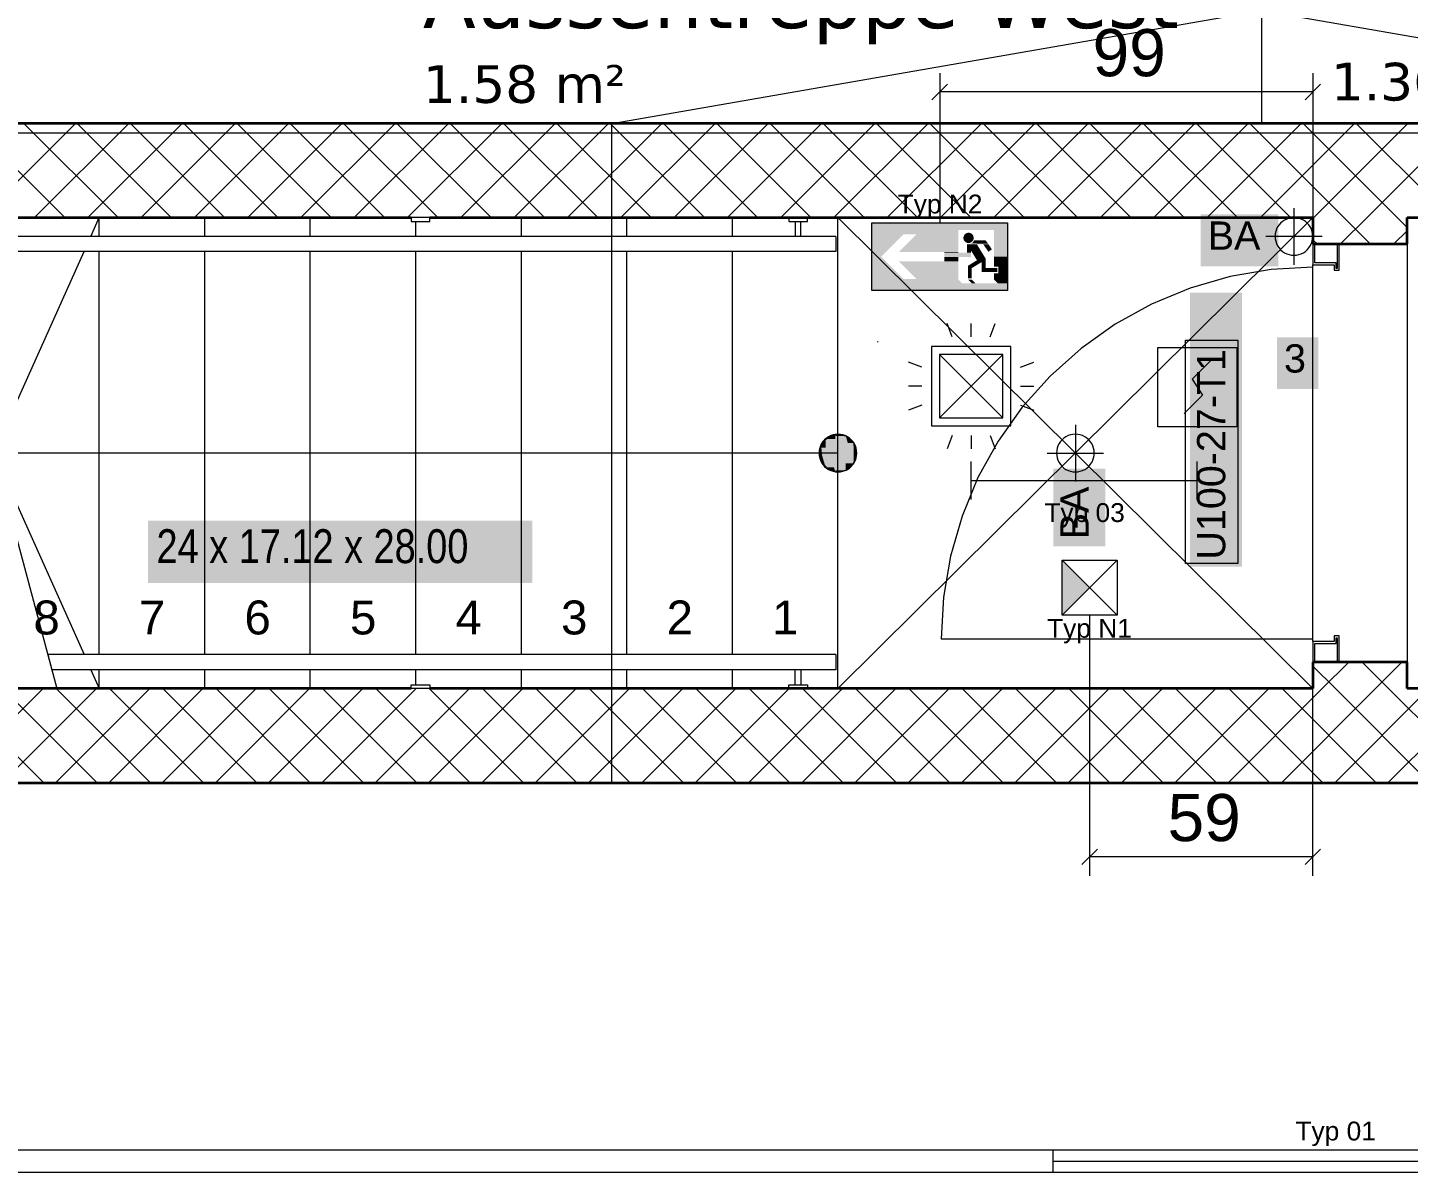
# Model space of a CAD drawing. Extents: x -1132 to 613, y -179 to 712.
# Drawn here: x -732.3 to -659, y 105 to 165.7 of the extents above; entities that cross this region are included whole.
import ezdxf
from ezdxf.lldxf.tags import DXFTag

# ---------------------------------------------------------------- set-up
doc = ezdxf.new("R2010")
doc.units = 0
doc.layers.get('0').update_dxf_attribs({"lineweight": 13})
for name, color, linetype, lineweight in [('A-____-NOTE-TEXT', 7, 'Continuous', 9), ('A-AREA-____-IDEN', 7, 'Continuous', 5), ('A-DOOR-____-IDEN', 7, 'Continuous', 5), ('A-DOOR-FRAM-MCUT', 7, 'Continuous', 9), ('A-DOOR-OPNG-OTLN', 7, 'Continuous', 9), ('A-FLOR-____-OTLN', 7, 'Continuous', 9), ('A-FLOR-HRAL-OTLN', 7, 'Continuous', 9), ('A-WALL-____-MCUT', 7, 'Continuous', 35), ('A-WALL-____-PATT', 7, 'Continuous', 35), ('I-WALL-____-OTLN', 7, 'Continuous', 9), ('S-GRID-____-OTLN', 7, 'Continuous', 5), ('S-STRS-____-IDEN', 7, 'Continuous', 9), ('S-STRS-____-MBND', 7, '_Strichpunkt - Fein', 9), ('S-STRS-____-OTLN', 7, 'Continuous', 9)]:
    doc.layers.add(name, color=color, linetype=linetype, lineweight=lineweight)
for name, color, linetype, lineweight, true_color in [('A-DETL-____-OTLN', 5, 'Continuous', 9, 0x0000ff), ('EL01_VVV_Mass', 7, 'Continuous', 13, 0xb2b200), ('EL01_WAN_Brandmeldeanlagen', 7, 'Continuous', 13, 0xff8000), ('EL01_WAN_Leuchten', 7, 'Continuous', 13, 0x0080ff), ('EL01_WAN_Leuchtentyp', 7, 'Continuous', 13, 0x0099ff), ('EL01_WAN_Licht', 7, 'Continuous', 13, 0x0080ff), ('EL01_WAN_Notbeleuchtungen', 7, 'Continuous', 13, 0x009900), ('EL01_WAN_Notbeleuchtungentyp', 7, 'Continuous', 13, 0x009900)]:
    doc.layers.add(name, color=color, linetype=linetype, lineweight=lineweight, true_color=true_color)
doc.styles.get("Standard").update_dxf_attribs({"font": 'arial.ttf'})
tags = doc.linetypes.add('_Rasterlinie_', pattern=[0.375, 0.2, -0.05, 0.075, -0.05]).pattern_tags.tags
tags[10:11] = [DXFTag(74, 4), DXFTag(75, 0), DXFTag(340, '0'), DXFTag(46, 1.0), DXFTag(50, 0.0), DXFTag(44, 0.0), DXFTag(45, 0.0)]
tags[8:9] = [DXFTag(74, 4), DXFTag(75, 0), DXFTag(340, '0'), DXFTag(46, 1.0), DXFTag(50, 0.0), DXFTag(44, 0.0), DXFTag(45, 0.0)]
tags[6:7] = [DXFTag(74, 4), DXFTag(75, 0), DXFTag(340, '0'), DXFTag(46, 1.0), DXFTag(50, 0.0), DXFTag(44, 0.0), DXFTag(45, 0.0)]
tags[4:5] = [DXFTag(74, 4), DXFTag(75, 0), DXFTag(340, '0'), DXFTag(46, 1.0), DXFTag(50, 0.0), DXFTag(44, 0.0), DXFTag(45, 0.0)]
tags = doc.linetypes.add('_Strichpunkt - Fein', pattern=[0.2, 0.1, -0.05, 0, -0.05]).pattern_tags.tags
tags[10:11] = [DXFTag(74, 4), DXFTag(75, 0), DXFTag(340, '0'), DXFTag(46, 1.0), DXFTag(50, 0.0), DXFTag(44, 0.0), DXFTag(45, 0.0)]
tags[8:9] = [DXFTag(74, 4), DXFTag(75, 0), DXFTag(340, '0'), DXFTag(46, 1.0), DXFTag(50, 0.0), DXFTag(44, 0.0), DXFTag(45, 0.0)]
tags[6:7] = [DXFTag(74, 4), DXFTag(75, 0), DXFTag(340, '0'), DXFTag(46, 1.0), DXFTag(50, 0.0), DXFTag(44, 0.0), DXFTag(45, 0.0)]
tags[4:5] = [DXFTag(74, 4), DXFTag(75, 0), DXFTag(340, '0'), DXFTag(46, 1.0), DXFTag(50, 0.0), DXFTag(44, 0.0), DXFTag(45, 0.0)]
tags = doc.linetypes.add('_Verdeckte Linien_', pattern=[0.15, 0.1, -0.05]).pattern_tags.tags
tags[6:7] = [DXFTag(74, 4), DXFTag(75, 0), DXFTag(340, '0'), DXFTag(46, 1.0), DXFTag(50, 0.0), DXFTag(44, 0.0), DXFTag(45, 0.0)]
tags[4:5] = [DXFTag(74, 4), DXFTag(75, 0), DXFTag(340, '0'), DXFTag(46, 1.0), DXFTag(50, 0.0), DXFTag(44, 0.0), DXFTag(45, 0.0)]
tags = doc.linetypes.add('Gestrichelt', pattern=[0.1, 0.05, -0.05]).pattern_tags.tags
tags[6:7] = [DXFTag(74, 4), DXFTag(75, 0), DXFTag(340, '0'), DXFTag(46, 1.0), DXFTag(50, 0.0), DXFTag(44, 0.0), DXFTag(45, 0.0)]
tags[4:5] = [DXFTag(74, 4), DXFTag(75, 0), DXFTag(340, '0'), DXFTag(46, 1.0), DXFTag(50, 0.0), DXFTag(44, 0.0), DXFTag(45, 0.0)]

# ---------------------------------------------------------------- blocks, each defined once
blk = doc.blocks.new('Referenz-A0UJ2V7QXE', base_point=(-1140.157, -173.774))
at = {"layer": 'A-____-NOTE-TEXT', "color": 0, "linetype": 'Continuous', "lineweight": 5, "ltscale": 0.13}
for p, q in [((-665.087, 156.164), (-665.087, 153.164)), ((-665.794, 155.371), (-665.88, 155.272)), ((-665.696, 155.457), (-665.794, 155.371)), ((-665.587, 155.53), (-665.696, 155.457)), ((-665.469, 155.588), (-665.587, 155.53)), ((-665.346, 155.63), (-665.469, 155.588)), ((-665.217, 155.655), (-665.346, 155.63)), ((-665.087, 155.664), (-665.217, 155.655)), ((-664.956, 155.655), (-665.087, 155.664)), ((-664.828, 155.63), (-664.956, 155.655)), ((-664.704, 155.588), (-664.828, 155.63)), ((-664.587, 155.53), (-664.704, 155.588)), ((-664.478, 155.457), (-664.587, 155.53)), ((-664.38, 155.371), (-664.478, 155.457)), ((-664.293, 155.272), (-664.38, 155.371)), ((-663.587, 154.664), (-666.587, 154.664)), ((-666.078, 154.794), (-666.087, 154.664)), ((-666.087, 154.664), (-666.078, 154.533)), ((-666.053, 154.923), (-666.078, 154.794)), ((-666.011, 155.046), (-666.053, 154.923)), ((-665.953, 155.164), (-666.011, 155.046)), ((-665.88, 155.272), (-665.953, 155.164)), ((-664.221, 155.164), (-664.293, 155.272)), ((-664.163, 155.046), (-664.221, 155.164)), ((-664.121, 154.923), (-664.163, 155.046)), ((-664.095, 154.794), (-664.121, 154.923)), ((-664.087, 154.664), (-664.095, 154.794)), ((-664.095, 154.533), (-664.087, 154.664)), ((-666.078, 154.533), (-666.053, 154.405)), ((-666.053, 154.405), (-666.011, 154.281)), ((-666.011, 154.281), (-665.953, 154.164)), ((-665.953, 154.164), (-665.88, 154.055)), ((-665.88, 154.055), (-665.794, 153.957)), ((-665.794, 153.957), (-665.696, 153.87)), ((-665.696, 153.87), (-665.587, 153.798)), ((-664.587, 153.798), (-664.478, 153.87)), ((-664.478, 153.87), (-664.38, 153.957)), ((-664.38, 153.957), (-664.293, 154.055)), ((-664.293, 154.055), (-664.221, 154.164)), ((-664.221, 154.164), (-664.163, 154.281)), ((-664.163, 154.281), (-664.121, 154.405)), ((-664.121, 154.405), (-664.095, 154.533)), ((-665.587, 153.798), (-665.469, 153.74)), ((-665.469, 153.74), (-665.346, 153.698)), ((-665.346, 153.698), (-665.217, 153.672)), ((-665.217, 153.672), (-665.087, 153.664)), ((-665.087, 153.664), (-664.956, 153.672)), ((-664.956, 153.672), (-664.828, 153.698)), ((-664.828, 153.698), (-664.704, 153.74)), ((-664.704, 153.74), (-664.587, 153.798)), ((-676.687, 144.664), (-676.687, 141.664)), ((-677.553, 143.664), (-677.611, 143.546)), ((-677.48, 143.772), (-677.553, 143.664)), ((-677.394, 143.871), (-677.48, 143.772)), ((-677.296, 143.957), (-677.394, 143.871)), ((-677.187, 144.03), (-677.296, 143.957)), ((-677.069, 144.088), (-677.187, 144.03)), ((-676.946, 144.13), (-677.069, 144.088)), ((-676.817, 144.155), (-676.946, 144.13)), ((-676.687, 144.164), (-676.817, 144.155)), ((-676.556, 144.155), (-676.687, 144.164)), ((-676.428, 144.13), (-676.556, 144.155)), ((-676.304, 144.088), (-676.428, 144.13)), ((-676.187, 144.03), (-676.304, 144.088)), ((-676.078, 143.957), (-676.187, 144.03)), ((-675.98, 143.871), (-676.078, 143.957)), ((-675.893, 143.772), (-675.98, 143.871)), ((-675.821, 143.664), (-675.893, 143.772)), ((-675.763, 143.546), (-675.821, 143.664)), ((-678.187, 143.164), (-675.187, 143.164)), ((-677.678, 143.294), (-677.687, 143.164)), ((-677.687, 143.164), (-677.678, 143.033)), ((-677.653, 143.423), (-677.678, 143.294)), ((-677.678, 143.033), (-677.653, 142.905)), ((-677.611, 143.546), (-677.653, 143.423)), ((-677.653, 142.905), (-677.611, 142.781)), ((-675.721, 143.423), (-675.763, 143.546)), ((-675.763, 142.781), (-675.721, 142.905)), ((-675.695, 143.294), (-675.721, 143.423)), ((-675.721, 142.905), (-675.695, 143.033)), ((-675.687, 143.164), (-675.695, 143.294)), ((-675.695, 143.033), (-675.687, 143.164)), ((-677.611, 142.781), (-677.553, 142.664)), ((-677.553, 142.664), (-677.48, 142.555)), ((-677.48, 142.555), (-677.394, 142.457)), ((-677.394, 142.457), (-677.296, 142.37)), ((-677.296, 142.37), (-677.187, 142.298)), ((-677.187, 142.298), (-677.069, 142.24)), ((-677.069, 142.24), (-676.946, 142.198)), ((-676.946, 142.198), (-676.817, 142.172)), ((-676.817, 142.172), (-676.687, 142.164)), ((-676.687, 142.164), (-676.556, 142.172)), ((-676.556, 142.172), (-676.428, 142.198)), ((-676.428, 142.198), (-676.304, 142.24)), ((-676.304, 142.24), (-676.187, 142.298)), ((-676.187, 142.298), (-676.078, 142.37)), ((-676.078, 142.37), (-675.98, 142.457)), ((-675.98, 142.457), (-675.893, 142.555)), ((-675.893, 142.555), (-675.821, 142.664)), ((-675.821, 142.664), (-675.763, 142.781))]:
    blk.add_line(p, q, dxfattribs=at)
at = {"layer": 'A-____-NOTE-TEXT', "color": 7, "linetype": 'Continuous', "lineweight": 5, "ltscale": 0.13, "true_color": 0xffffff}
for points in [[(-670.038, 153.079), (-665.921, 153.079), (-670.038, 155.832)], [(-665.921, 153.079), (-670.038, 155.832), (-665.921, 155.832)], [(-665.991, 146.557), (-663.798, 146.557), (-665.991, 149.313)], [(-663.798, 146.557), (-665.991, 149.313), (-663.798, 149.313)], [(-677.855, 138.213), (-675.102, 138.213), (-677.855, 142.33)], [(-675.102, 138.213), (-677.855, 142.33), (-675.102, 142.33)]]:
    blk.add_solid(points, dxfattribs=at)
at = {"layer": 'A-AREA-____-IDEN', "color": 0, "linetype": 'Continuous', "ltscale": 0.13}
blk.add_line((-687.154, 149.045), (-687.189, 149.082), dxfattribs=at)
at = {"layer": 'A-DETL-____-OTLN', "color": 0, "linetype": 'Gestrichelt', "ltscale": 0.13}
blk.add_line((-701.287, 125.664), (-701.287, 160.664), dxfattribs=at)
at = {"layer": 'A-DOOR-____-IDEN', "color": 0, "linetype": 'Continuous', "ltscale": 0.13}
for p, q in [((-670.851, 137.309), (-670.851, 149.149)), ((-670.851, 149.149), (-668.071, 149.149)), ((-668.071, 149.149), (-668.071, 137.309)), ((-668.071, 137.309), (-670.851, 137.309))]:
    blk.add_line(p, q, dxfattribs=at)
at = {"layer": 'A-DOOR-____-IDEN', "color": 7, "linetype": 'Continuous', "ltscale": 0.13, "true_color": 0xffffff}
for points in [[(-670.608, 137.134), (-667.849, 137.134), (-670.608, 151.673)], [(-667.849, 137.134), (-670.608, 151.673), (-667.849, 151.673)]]:
    blk.add_solid(points, dxfattribs=at)
at = {"layer": 'A-DOOR-FRAM-MCUT', "color": 0, "linetype": 'Continuous', "ltscale": 0.13}
for p, q in [((-664.087, 154.264), (-664.087, 153.164)), ((-663.987, 153.264), (-663.987, 154.264)), ((-662.787, 154.264), (-662.787, 152.964)), ((-662.687, 152.864), (-662.687, 154.264)), ((-664.087, 153.164), (-662.947, 153.164)), ((-662.847, 153.264), (-663.987, 153.264)), ((-662.947, 153.164), (-662.947, 152.864)), ((-662.847, 152.964), (-662.847, 153.264)), ((-662.947, 152.864), (-662.687, 152.864)), ((-662.787, 152.964), (-662.847, 152.964)), ((-662.687, 133.464), (-662.947, 133.464)), ((-662.947, 133.464), (-662.947, 133.164)), ((-662.847, 133.064), (-662.847, 133.364)), ((-662.847, 133.364), (-662.787, 133.364)), ((-662.787, 133.364), (-662.787, 132.064)), ((-662.687, 132.064), (-662.687, 133.464)), ((-662.947, 133.164), (-664.087, 133.164)), ((-664.087, 133.164), (-664.087, 132.064)), ((-663.987, 132.064), (-663.987, 133.064)), ((-663.987, 133.064), (-662.847, 133.064))]:
    blk.add_line(p, q, dxfattribs=at)
at = {"layer": 'A-DOOR-OPNG-OTLN', "color": 0, "linetype": 'Continuous', "ltscale": 0.13}
for p, q in [((-668.475, 152.529), (-670.6, 151.917)), ((-666.295, 152.9), (-668.475, 152.529)), ((-664.087, 153.024), (-666.295, 152.9)), ((-670.6, 151.917), (-672.643, 151.071)), ((-672.643, 151.071), (-674.578, 150.001)), ((-674.578, 150.001), (-676.382, 148.721)), ((-676.382, 148.721), (-678.031, 147.248)), ((-678.031, 147.248), (-679.504, 145.599)), ((-679.504, 145.599), (-680.784, 143.795)), ((-680.784, 143.795), (-681.854, 141.86)), ((-681.854, 141.86), (-682.7, 139.817)), ((-682.7, 139.817), (-683.312, 137.692)), ((-683.312, 137.692), (-683.683, 135.512)), ((-683.683, 135.512), (-683.807, 133.304)), ((-683.807, 133.304), (-664.087, 133.304))]:
    blk.add_line(p, q, dxfattribs=at)
at = {"layer": 'A-FLOR-____-OTLN', "color": 0, "linetype": 'Continuous', "ltscale": 0.13}
for p, q in [((-701.287, 160.664), (-666.787, 166.664)), ((-666.787, 160.664), (-666.787, 166.664)), ((-666.787, 166.664), (-632.287, 160.664)), ((-664.087, 130.664), (-689.287, 155.664)), ((-689.287, 130.664), (-664.087, 155.664))]:
    blk.add_line(p, q, dxfattribs=at)
at = {"layer": 'A-FLOR-HRAL-OTLN', "color": 0, "linetype": 'Continuous', "ltscale": 0.13}
for p, q in [((-711.939, 155.664), (-711.939, 155.464)), ((-711.439, 155.664), (-711.939, 155.664)), ((-711.939, 155.464), (-711.439, 155.464)), ((-710.939, 155.664), (-711.439, 155.664)), ((-711.439, 155.464), (-710.939, 155.464)), ((-710.939, 155.464), (-710.939, 155.664)), ((-691.898, 155.664), (-691.898, 155.464)), ((-691.898, 155.464), (-691.398, 155.464)), ((-691.548, 155.464), (-691.548, 154.664)), ((-691.398, 155.464), (-690.898, 155.464)), ((-691.248, 154.664), (-691.248, 155.464)), ((-690.898, 155.464), (-690.898, 155.664)), ((-689.398, 154.664), (-737.168, 154.664)), ((-689.398, 154.664), (-689.398, 153.864)), ((-689.398, 153.864), (-736.954, 153.864)), ((-731.22, 132.464), (-731.005, 131.664)), ((-689.398, 132.464), (-731.22, 132.464)), ((-689.398, 132.464), (-689.398, 131.664)), ((-689.398, 131.664), (-731.005, 131.664)), ((-691.548, 130.864), (-691.548, 131.664)), ((-691.248, 131.664), (-691.248, 130.864)), ((-711.939, 130.664), (-711.939, 130.864)), ((-711.939, 130.864), (-711.439, 130.864)), ((-711.439, 130.664), (-711.939, 130.664)), ((-711.439, 130.864), (-710.939, 130.864)), ((-710.939, 130.664), (-711.439, 130.664)), ((-710.939, 130.864), (-710.939, 130.664)), ((-691.898, 130.664), (-691.898, 130.864)), ((-691.898, 130.864), (-691.398, 130.864)), ((-691.398, 130.864), (-690.898, 130.864)), ((-690.898, 130.864), (-690.898, 130.664))]:
    blk.add_line(p, q, dxfattribs=at)
at = {"layer": 'A-WALL-____-MCUT', "color": 0, "linetype": 'Continuous', "ltscale": 0.35}
for p, q in [((-632.287, 160.664), (-748.783, 160.664)), ((-732.981, 155.664), (-711.939, 155.664)), ((-710.939, 155.664), (-664.087, 155.664)), ((-664.087, 155.664), (-664.087, 154.264)), ((-659.087, 155.664), (-637.287, 155.664)), ((-659.087, 154.264), (-659.087, 155.664)), ((-664.087, 154.264), (-659.087, 154.264)), ((-664.087, 132.064), (-664.087, 130.664)), ((-659.087, 132.064), (-664.087, 132.064)), ((-659.087, 130.664), (-659.087, 132.064)), ((-711.939, 130.664), (-732.981, 130.664)), ((-664.087, 130.664), (-710.939, 130.664)), ((-637.287, 130.664), (-659.087, 130.664)), ((-748.788, 125.664), (-632.287, 125.664))]:
    blk.add_line(p, q, dxfattribs=at)
at = {"layer": 'A-WALL-____-PATT', "color": 0, "linetype": 'Continuous', "lineweight": 9, "ltscale": 0.13}
for p, q in [((-730.317, 155.664), (-735.317, 160.664)), ((-734.75, 155.664), (-729.75, 160.664)), ((-727.489, 155.664), (-732.489, 160.664)), ((-731.922, 155.664), (-726.922, 160.664)), ((-724.661, 155.664), (-729.661, 160.664)), ((-729.094, 155.664), (-724.094, 160.664)), ((-721.832, 155.664), (-726.832, 160.664)), ((-726.265, 155.664), (-721.265, 160.664)), ((-719.004, 155.664), (-724.004, 160.664)), ((-723.437, 155.664), (-718.437, 160.664)), ((-716.175, 155.664), (-721.175, 160.664)), ((-720.608, 155.664), (-715.608, 160.664)), ((-713.347, 155.664), (-718.347, 160.664)), ((-717.78, 155.664), (-712.78, 160.664)), ((-710.518, 155.664), (-715.518, 160.664)), ((-714.951, 155.664), (-709.951, 160.664)), ((-707.69, 155.664), (-712.69, 160.664)), ((-712.123, 155.664), (-707.123, 160.664)), ((-704.862, 155.664), (-709.862, 160.664)), ((-709.295, 155.664), (-704.295, 160.664)), ((-702.033, 155.664), (-707.033, 160.664)), ((-706.466, 155.664), (-701.466, 160.664)), ((-699.205, 155.664), (-704.205, 160.664)), ((-703.638, 155.664), (-698.638, 160.664)), ((-696.376, 155.664), (-701.376, 160.664)), ((-700.809, 155.664), (-695.809, 160.664)), ((-693.548, 155.664), (-698.548, 160.664)), ((-697.981, 155.664), (-692.981, 160.664)), ((-690.719, 155.664), (-695.719, 160.664)), ((-695.152, 155.664), (-690.152, 160.664)), ((-687.891, 155.664), (-692.891, 160.664)), ((-692.324, 155.664), (-687.324, 160.664)), ((-685.063, 155.664), (-690.063, 160.664)), ((-689.496, 155.664), (-684.496, 160.664)), ((-682.234, 155.664), (-687.234, 160.664)), ((-686.667, 155.664), (-681.667, 160.664)), ((-679.406, 155.664), (-684.406, 160.664)), ((-683.839, 155.664), (-678.839, 160.664)), ((-676.577, 155.664), (-681.577, 160.664)), ((-681.01, 155.664), (-676.01, 160.664)), ((-673.749, 155.664), (-678.749, 160.664)), ((-678.182, 155.664), (-673.182, 160.664)), ((-670.92, 155.664), (-675.92, 160.664)), ((-675.353, 155.664), (-670.353, 160.664)), ((-668.092, 155.664), (-673.092, 160.664)), ((-672.525, 155.664), (-667.525, 160.664)), ((-665.264, 155.664), (-670.264, 160.664)), ((-669.697, 155.664), (-664.697, 160.664)), ((-662.435, 155.664), (-667.435, 160.664)), ((-666.868, 155.664), (-661.868, 160.664)), ((-659.607, 155.664), (-664.607, 160.664)), ((-664.04, 155.664), (-659.04, 160.664)), ((-656.778, 155.664), (-661.778, 160.664)), ((-661.211, 155.664), (-656.211, 160.664)), ((-664.087, 155.617), (-664.04, 155.664)), ((-662.611, 154.264), (-661.211, 155.664)), ((-661.035, 154.264), (-662.435, 155.664)), ((-659.087, 155.144), (-659.607, 155.664)), ((-659.783, 154.264), (-659.087, 154.96)), ((-663.864, 154.264), (-664.087, 154.487)), ((-663.584, 130.664), (-662.184, 132.064)), ((-660.063, 130.664), (-661.463, 132.064)), ((-660.756, 130.664), (-659.356, 132.064)), ((-662.891, 130.664), (-664.087, 131.86)), ((-736.466, 125.664), (-731.466, 130.664)), ((-731.43, 125.664), (-736.43, 130.664)), ((-733.638, 125.664), (-728.638, 130.664)), ((-728.602, 125.664), (-733.602, 130.664)), ((-730.809, 125.664), (-725.809, 130.664)), ((-725.773, 125.664), (-730.773, 130.664)), ((-727.981, 125.664), (-722.981, 130.664)), ((-722.945, 125.664), (-727.945, 130.664)), ((-725.152, 125.664), (-720.152, 130.664)), ((-720.116, 125.664), (-725.116, 130.664)), ((-722.324, 125.664), (-717.324, 130.664)), ((-717.288, 125.664), (-722.288, 130.664)), ((-719.496, 125.664), (-714.496, 130.664)), ((-714.46, 125.664), (-719.46, 130.664)), ((-716.667, 125.664), (-711.667, 130.664)), ((-711.631, 125.664), (-716.631, 130.664)), ((-713.839, 125.664), (-708.839, 130.664)), ((-708.803, 125.664), (-713.803, 130.664)), ((-711.01, 125.664), (-706.01, 130.664)), ((-705.974, 125.664), (-710.974, 130.664)), ((-708.182, 125.664), (-703.182, 130.664)), ((-703.146, 125.664), (-708.146, 130.664)), ((-705.353, 125.664), (-700.353, 130.664)), ((-700.317, 125.664), (-705.317, 130.664)), ((-702.525, 125.664), (-697.525, 130.664)), ((-697.489, 125.664), (-702.489, 130.664)), ((-699.697, 125.664), (-694.697, 130.664)), ((-694.661, 125.664), (-699.661, 130.664)), ((-696.868, 125.664), (-691.868, 130.664)), ((-691.832, 125.664), (-696.832, 130.664)), ((-694.04, 125.664), (-689.04, 130.664)), ((-689.004, 125.664), (-694.004, 130.664)), ((-691.211, 125.664), (-686.211, 130.664)), ((-686.175, 125.664), (-691.175, 130.664)), ((-688.383, 125.664), (-683.383, 130.664)), ((-683.347, 125.664), (-688.347, 130.664)), ((-685.555, 125.664), (-680.555, 130.664)), ((-680.518, 125.664), (-685.518, 130.664)), ((-682.726, 125.664), (-677.726, 130.664)), ((-677.69, 125.664), (-682.69, 130.664)), ((-679.898, 125.664), (-674.898, 130.664)), ((-674.862, 125.664), (-679.862, 130.664)), ((-677.069, 125.664), (-672.069, 130.664)), ((-672.033, 125.664), (-677.033, 130.664)), ((-674.241, 125.664), (-669.241, 130.664)), ((-669.205, 125.664), (-674.205, 130.664)), ((-671.412, 125.664), (-666.412, 130.664)), ((-666.376, 125.664), (-671.376, 130.664)), ((-668.584, 125.664), (-663.584, 130.664)), ((-663.548, 125.664), (-668.548, 130.664)), ((-665.756, 125.664), (-660.756, 130.664)), ((-660.719, 125.664), (-665.719, 130.664)), ((-662.927, 125.664), (-657.927, 130.664)), ((-657.891, 125.664), (-662.891, 130.664)), ((-660.099, 125.664), (-655.099, 130.664)), ((-655.063, 125.664), (-660.063, 130.664))]:
    blk.add_line(p, q, dxfattribs=at)
at = {"layer": 'I-WALL-____-OTLN', "color": 0, "linetype": 'Continuous', "ltscale": 0.13}
for p, q in [((-659.087, 154.264), (-659.087, 132.064)), ((-664.087, 133.164), (-664.087, 153.164))]:
    blk.add_line(p, q, dxfattribs=at)
at = {"layer": 'S-GRID-____-OTLN', "color": 0, "linetype": '_Rasterlinie_', "ltscale": 0.13}
blk.add_line((-1093.73, 160.164), (174.71, 160.164), dxfattribs=at)
at = {"layer": 'S-STRS-____-IDEN', "color": 7, "linetype": 'Continuous', "lineweight": 5, "ltscale": 0.13, "true_color": 0xffffff}
for points in [[(-725.897, 136.261), (-705.5, 136.261), (-725.897, 139.572)], [(-705.5, 136.261), (-725.897, 139.572), (-705.5, 139.572)], [(-725.897, 139.572), (-705.5, 139.572), (-725.897, 139.572)]]:
    blk.add_solid(points, dxfattribs=at)
at = {"layer": 'S-STRS-____-MBND', "color": 0, "linetype": 'Continuous', "ltscale": 0.13}
blk.add_line((-737.436, 155.664), (-730.737, 130.664), dxfattribs=at)
at = {"layer": 'S-STRS-____-OTLN', "color": 0, "linetype": 'Continuous', "ltscale": 0.13}
for p, q in [((-728.935, 154.664), (-728.487, 155.664)), ((-728.487, 154.664), (-728.487, 155.664)), ((-722.887, 154.664), (-722.887, 155.664)), ((-717.287, 154.664), (-717.287, 155.664)), ((-711.687, 154.664), (-711.687, 155.464)), ((-706.087, 154.664), (-706.087, 155.664)), ((-700.487, 154.664), (-700.487, 155.664)), ((-694.887, 154.664), (-694.887, 155.664)), ((-689.287, 130.664), (-689.287, 155.664)), ((-734.087, 143.164), (-729.293, 153.864)), ((-728.487, 132.464), (-728.487, 153.864)), ((-722.887, 132.464), (-722.887, 153.864)), ((-717.287, 132.464), (-717.287, 153.864)), ((-711.687, 132.464), (-711.687, 153.864)), ((-706.087, 132.464), (-706.087, 153.864)), ((-700.487, 132.464), (-700.487, 153.864)), ((-694.887, 132.464), (-694.887, 153.864)), ((-689.942, 143.919), (-690.246, 143.445)), ((-690.153, 143.664), (-690.211, 143.546)), ((-690.08, 143.772), (-690.153, 143.664)), ((-689.994, 143.871), (-690.08, 143.772)), ((-689.896, 143.957), (-689.994, 143.871)), ((-689.429, 144.154), (-689.942, 143.919)), ((-689.787, 144.03), (-689.896, 143.957)), ((-689.669, 144.088), (-689.787, 144.03)), ((-689.546, 144.13), (-689.669, 144.088)), ((-689.417, 144.155), (-689.546, 144.13)), ((-688.871, 144.073), (-689.429, 144.154)), ((-689.287, 144.164), (-689.417, 144.155)), ((-689.156, 144.155), (-689.287, 144.164)), ((-689.028, 144.13), (-689.156, 144.155)), ((-688.904, 144.088), (-689.028, 144.13)), ((-688.787, 144.03), (-688.904, 144.088)), ((-688.446, 143.704), (-688.871, 144.073)), ((-688.678, 143.957), (-688.787, 144.03)), ((-688.58, 143.871), (-688.678, 143.957)), ((-688.493, 143.772), (-688.58, 143.871)), ((-688.421, 143.664), (-688.493, 143.772)), ((-688.287, 143.164), (-688.446, 143.704)), ((-688.363, 143.546), (-688.421, 143.664)), ((-728.487, 143.164), (-734.087, 143.164)), ((-734.087, 143.164), (-729.293, 132.464)), ((-722.887, 143.164), (-728.487, 143.164)), ((-717.287, 143.164), (-722.887, 143.164)), ((-711.687, 143.164), (-717.287, 143.164)), ((-706.087, 143.164), (-711.687, 143.164)), ((-700.487, 143.164), (-706.087, 143.164)), ((-694.887, 143.164), (-700.487, 143.164)), ((-689.287, 143.164), (-694.887, 143.164)), ((-690.278, 143.294), (-690.287, 143.164)), ((-690.287, 143.164), (-690.278, 143.033)), ((-690.253, 143.423), (-690.278, 143.294)), ((-690.278, 143.033), (-690.253, 142.905)), ((-690.211, 143.546), (-690.253, 143.423)), ((-690.253, 142.905), (-690.211, 142.781)), ((-690.246, 143.445), (-690.246, 142.882)), ((-690.246, 142.882), (-689.942, 142.408)), ((-688.446, 142.623), (-688.287, 143.164)), ((-688.321, 143.423), (-688.363, 143.546)), ((-688.363, 142.781), (-688.321, 142.905)), ((-688.295, 143.294), (-688.321, 143.423)), ((-688.321, 142.905), (-688.295, 143.033)), ((-688.287, 143.164), (-688.295, 143.294)), ((-688.295, 143.033), (-688.287, 143.164)), ((-690.211, 142.781), (-690.153, 142.664)), ((-690.153, 142.664), (-690.08, 142.555)), ((-690.08, 142.555), (-689.994, 142.457)), ((-689.994, 142.457), (-689.896, 142.37)), ((-689.942, 142.408), (-689.429, 142.174)), ((-689.896, 142.37), (-689.787, 142.298)), ((-689.787, 142.298), (-689.669, 142.24)), ((-689.669, 142.24), (-689.546, 142.198)), ((-689.546, 142.198), (-689.417, 142.172)), ((-689.429, 142.174), (-688.871, 142.254)), ((-689.417, 142.172), (-689.287, 142.164)), ((-689.287, 142.164), (-689.156, 142.172)), ((-689.156, 142.172), (-689.028, 142.198)), ((-689.028, 142.198), (-688.904, 142.24)), ((-688.904, 142.24), (-688.787, 142.298)), ((-688.871, 142.254), (-688.446, 142.623)), ((-688.787, 142.298), (-688.678, 142.37)), ((-688.678, 142.37), (-688.58, 142.457)), ((-688.58, 142.457), (-688.493, 142.555)), ((-688.493, 142.555), (-688.421, 142.664)), ((-688.421, 142.664), (-688.363, 142.781)), ((-728.935, 131.664), (-728.487, 130.664)), ((-728.487, 130.664), (-728.487, 131.664)), ((-722.887, 130.664), (-722.887, 131.664)), ((-717.287, 130.664), (-717.287, 131.664)), ((-711.687, 130.864), (-711.687, 131.664)), ((-706.087, 130.664), (-706.087, 131.664)), ((-700.487, 130.664), (-700.487, 131.664)), ((-694.887, 130.664), (-694.887, 131.664))]:
    blk.add_line(p, q, dxfattribs=at)
at = {"layer": 'S-STRS-____-OTLN', "color": 0, "linetype": '_Verdeckte Linien_', "ltscale": 0.13}
for p, q in [((-728.487, 154.664), (-728.487, 155.664)), ((-722.887, 154.664), (-722.887, 155.664)), ((-717.287, 154.664), (-717.287, 155.664)), ((-711.687, 154.664), (-711.687, 155.464)), ((-706.087, 154.664), (-706.087, 155.664)), ((-700.487, 154.664), (-700.487, 155.664)), ((-694.887, 154.664), (-694.887, 155.664)), ((-689.287, 130.664), (-689.287, 155.664)), ((-728.487, 132.464), (-728.487, 153.864)), ((-722.887, 132.464), (-722.887, 153.864)), ((-717.287, 132.464), (-717.287, 153.864)), ((-711.687, 132.464), (-711.687, 153.864)), ((-706.087, 132.464), (-706.087, 153.864)), ((-700.487, 132.464), (-700.487, 153.864)), ((-694.887, 132.464), (-694.887, 153.864)), ((-728.487, 130.664), (-728.487, 131.664)), ((-722.887, 130.664), (-722.887, 131.664)), ((-717.287, 130.664), (-717.287, 131.664)), ((-711.687, 130.864), (-711.687, 131.664)), ((-706.087, 130.664), (-706.087, 131.664)), ((-700.487, 130.664), (-700.487, 131.664)), ((-694.887, 130.664), (-694.887, 131.664))]:
    blk.add_line(p, q, dxfattribs=at)
at = {"layer": 'S-STRS-____-OTLN', "color": 0, "linetype": 'Continuous', "ltscale": 0.13}
for points in [[(-689.942, 143.445), (-690.246, 143.445), (-689.942, 143.919)], [(-690.178, 143.473), (-690.238, 143.473), (-690.178, 143.618)], [(-690.096, 143.618), (-690.178, 143.618), (-690.096, 143.752)], [(-690.106, 142.71), (-690.178, 142.71), (-690.178, 143.618)], [(-690.096, 142.576), (-690.096, 143.618), (-690.178, 143.618)], [(-689.994, 143.752), (-690.096, 143.752), (-689.994, 143.871)], [(-690.003, 142.576), (-690.096, 142.576), (-690.096, 143.752)], [(-689.994, 142.457), (-689.994, 143.752), (-690.096, 143.752)], [(-689.875, 143.871), (-689.994, 143.871), (-689.875, 143.973)], [(-689.883, 142.457), (-689.994, 142.457), (-689.994, 143.871)], [(-689.875, 142.355), (-689.875, 143.871), (-689.994, 143.871)], [(-689.429, 143.919), (-689.942, 143.919), (-689.429, 144.154)], [(-689.498, 142.408), (-689.942, 142.408), (-689.942, 143.919)], [(-689.429, 142.174), (-689.429, 143.919), (-689.942, 143.919)], [(-689.741, 143.973), (-689.875, 143.973), (-689.741, 144.055)], [(-689.747, 142.355), (-689.875, 142.355), (-689.875, 143.973)], [(-689.741, 142.273), (-689.741, 143.973), (-689.875, 143.973)], [(-689.596, 144.055), (-689.741, 144.055), (-689.596, 144.115)], [(-689.601, 142.273), (-689.741, 142.273), (-689.741, 144.055)], [(-689.596, 142.213), (-689.596, 144.055), (-689.741, 144.055)], [(-689.443, 144.115), (-689.596, 144.115), (-689.443, 144.151)], [(-689.446, 142.213), (-689.596, 142.213), (-689.596, 144.115)], [(-689.443, 142.176), (-689.443, 144.115), (-689.596, 144.115)], [(-689.287, 144.151), (-689.443, 144.151), (-689.287, 144.164)], [(-689.288, 142.176), (-689.443, 142.176), (-689.443, 144.151)], [(-689.287, 142.164), (-689.287, 144.151), (-689.443, 144.151)], [(-688.871, 142.254), (-689.429, 142.254), (-689.429, 144.154)], [(-688.871, 144.073), (-689.406, 144.073), (-689.429, 144.154)], [(-688.871, 142.254), (-688.871, 144.073), (-689.406, 144.073)], [(-689.13, 142.176), (-689.287, 142.176), (-689.287, 144.164)], [(-689.13, 144.151), (-689.286, 144.151), (-689.287, 144.164)], [(-689.13, 142.176), (-689.13, 144.151), (-689.286, 144.151)], [(-688.978, 142.213), (-689.13, 142.213), (-689.13, 144.151)], [(-688.978, 144.115), (-689.127, 144.115), (-689.13, 144.151)], [(-688.978, 142.213), (-688.978, 144.115), (-689.127, 144.115)], [(-688.833, 142.273), (-688.978, 142.273), (-688.978, 144.115)], [(-688.833, 144.055), (-688.973, 144.055), (-688.978, 144.115)], [(-688.833, 142.273), (-688.833, 144.055), (-688.973, 144.055)], [(-688.446, 142.623), (-688.871, 142.623), (-688.871, 144.073)], [(-688.446, 143.704), (-688.763, 143.704), (-688.871, 144.073)], [(-688.699, 142.355), (-688.833, 142.355), (-688.833, 144.055)], [(-688.699, 143.973), (-688.826, 143.973), (-688.833, 144.055)], [(-688.699, 142.355), (-688.699, 143.973), (-688.826, 143.973)], [(-688.446, 142.623), (-688.446, 143.704), (-688.763, 143.704)], [(-688.58, 142.457), (-688.699, 142.457), (-688.699, 143.973)], [(-688.58, 143.871), (-688.691, 143.871), (-688.699, 143.973)], [(-688.58, 142.457), (-688.58, 143.871), (-688.691, 143.871)], [(-688.478, 142.576), (-688.58, 142.576), (-688.58, 143.871)], [(-688.478, 143.752), (-688.57, 143.752), (-688.58, 143.871)], [(-688.478, 142.576), (-688.478, 143.752), (-688.57, 143.752)], [(-688.396, 142.71), (-688.478, 142.71), (-688.478, 143.752)], [(-688.396, 143.618), (-688.467, 143.618), (-688.478, 143.752)], [(-688.396, 142.71), (-688.396, 143.618), (-688.467, 143.618)], [(-688.287, 143.164), (-688.446, 143.164), (-688.446, 143.704)], [(-688.336, 142.855), (-688.396, 142.855), (-688.396, 143.618)], [(-688.336, 143.473), (-688.384, 143.473), (-688.396, 143.618)], [(-690.274, 143.164), (-690.287, 143.164), (-690.274, 143.32)], [(-690.274, 143.007), (-690.274, 143.164), (-690.287, 143.164)], [(-690.238, 143.32), (-690.274, 143.32), (-690.238, 143.473)], [(-690.25, 143.007), (-690.274, 143.007), (-690.274, 143.32)], [(-690.238, 142.855), (-690.238, 143.32), (-690.274, 143.32)], [(-690.238, 142.855), (-690.25, 143.007), (-690.274, 143.007)], [(-690.081, 142.882), (-690.246, 142.882), (-690.246, 143.445)], [(-689.942, 142.408), (-689.942, 143.445), (-690.246, 143.445)], [(-689.942, 142.408), (-690.081, 142.882), (-690.246, 142.882)], [(-690.189, 142.855), (-690.238, 142.855), (-690.238, 143.473)], [(-690.178, 142.71), (-690.178, 143.473), (-690.238, 143.473)], [(-688.446, 142.623), (-688.287, 143.164), (-688.446, 143.164)], [(-688.336, 142.855), (-688.336, 143.473), (-688.384, 143.473)], [(-688.299, 143.007), (-688.336, 143.007), (-688.336, 143.473)], [(-688.299, 143.32), (-688.324, 143.32), (-688.336, 143.473)], [(-688.336, 142.855), (-688.299, 143.007), (-688.336, 143.007)], [(-688.299, 143.007), (-688.299, 143.32), (-688.324, 143.32)], [(-688.287, 143.164), (-688.299, 143.164), (-688.299, 143.32)], [(-688.299, 143.007), (-688.287, 143.164), (-688.299, 143.164)], [(-690.178, 142.71), (-690.189, 142.855), (-690.238, 142.855)], [(-690.096, 142.576), (-690.106, 142.71), (-690.178, 142.71)], [(-689.994, 142.457), (-690.003, 142.576), (-690.096, 142.576)], [(-689.875, 142.355), (-689.883, 142.457), (-689.994, 142.457)], [(-689.429, 142.174), (-689.498, 142.408), (-689.942, 142.408)], [(-689.741, 142.273), (-689.747, 142.355), (-689.875, 142.355)], [(-689.596, 142.213), (-689.601, 142.273), (-689.741, 142.273)], [(-689.443, 142.176), (-689.446, 142.213), (-689.596, 142.213)], [(-689.287, 142.164), (-689.288, 142.176), (-689.443, 142.176)], [(-689.429, 142.174), (-688.871, 142.254), (-689.429, 142.254)], [(-689.287, 142.164), (-689.13, 142.176), (-689.287, 142.176)], [(-689.13, 142.176), (-688.978, 142.213), (-689.13, 142.213)], [(-688.978, 142.213), (-688.833, 142.273), (-688.978, 142.273)], [(-688.871, 142.254), (-688.446, 142.623), (-688.871, 142.623)], [(-688.833, 142.273), (-688.699, 142.355), (-688.833, 142.355)], [(-688.699, 142.355), (-688.58, 142.457), (-688.699, 142.457)], [(-688.58, 142.457), (-688.478, 142.576), (-688.58, 142.576)], [(-688.478, 142.576), (-688.396, 142.71), (-688.478, 142.71)], [(-688.396, 142.71), (-688.336, 142.855), (-688.396, 142.855)]]:
    blk.add_solid(points, dxfattribs=at)
at = {"layer": 'A-____-NOTE-TEXT', "color": 0, "linetype": 'Continuous', "lineweight": 5, "ltscale": 0.13, "char_height": 1.5, "attachment_point": 1}
for s, insert in [('{\\fArial;BA}', (-669.663, 155.457)), ('{\\fArial;3}', (-665.616, 148.938))]:
    blk.add_mtext(s, dxfattribs=dict(at, insert=insert))
at = {"layer": 'A-____-NOTE-TEXT', "color": 0, "linetype": 'Continuous', "lineweight": 5, "ltscale": 0.13, "insert": (-677.48, 138.588), "char_height": 1.5, "attachment_point": 1, "rotation": 90}
blk.add_mtext('{\\fArial;BA}', dxfattribs=at)
at = {"layer": 'A-AREA-____-IDEN', "color": 0, "linetype": 'Continuous', "ltscale": 0.13, "attachment_point": 1}
for s, insert, char_height in [('{\\fVerdana;Aussentreppe West}', (-711.315, 168.722), 3), ('{\\fVerdana;1.58 m²}', (-711.305, 163.752), 2), ('{\\fVerdana;1.36 m²}', (-663.129, 163.879), 2)]:
    blk.add_mtext(s, dxfattribs=dict(at, insert=insert, char_height=char_height))
at = {"layer": 'A-DOOR-____-IDEN', "color": 0, "linetype": 'Continuous', "ltscale": 0.13, "insert": (-670.233, 137.509), "char_height": 1.5, "attachment_point": 1, "rotation": 90}
blk.add_mtext('{\\fArial;U100-27-T1}', dxfattribs=at)
at = {"layer": 'S-STRS-____-IDEN', "color": 0, "linetype": 'Continuous', "lineweight": 5, "ltscale": 0.13, "insert": (-725.447, 139.122), "char_height": 1.8, "attachment_point": 1}
blk.add_mtext('{\\W0.8;\\fArial;24 x 17.12 x 28.00}', dxfattribs=at)
at = {"layer": 'S-STRS-____-OTLN', "color": 0, "linetype": 'Continuous', "ltscale": 0.13, "char_height": 1.8, "attachment_point": 1}
for s, insert in [('{\\fArial;8}', (-731.979, 135.338)), ('{\\fArial;7}', (-726.379, 135.338)), ('{\\fArial;6}', (-720.779, 135.338)), ('{\\fArial;5}', (-715.179, 135.338)), ('{\\fArial;4}', (-709.579, 135.338)), ('{\\fArial;3}', (-703.979, 135.338)), ('{\\fArial;2}', (-698.379, 135.338)), ('{\\fArial;1}', (-692.779, 135.338))]:
    blk.add_mtext(s, dxfattribs=dict(at, insert=insert))
blk = doc.blocks.new('LED-Langfeldleuchte 37W-A0UJ2VBAXE', base_point=(-677.864, 104.984))
at = {"color": 0, "lineweight": -2}
for p, q in [((-677.864, 104.984), (-677.864, 106.184)), ((-677.864, 105.584), (-647.864, 105.584)), ((-647.864, 104.984), (-647.864, 106.184))]:
    blk.add_line(p, q, dxfattribs=at)
blk = doc.blocks.new('Bemerkung 1-A0UJ2VBCXE', base_point=(-665.01, 106.678))
at = {"color": 0, "lineweight": -2, "insert": (-665.01, 107.678), "char_height": 1, "attachment_point": 1}
blk.add_mtext('{\\fArial;Typ 01}', dxfattribs=at)
blk = doc.blocks.new('Brandmelder-A0UJ2VCOXE', base_point=(-672.316, 144.561))
at = {"color": 0, "lineweight": -2}
for p, q in [((-672.316, 148.761), (-668.116, 148.761)), ((-672.316, 144.561), (-672.316, 148.761)), ((-668.116, 148.761), (-668.116, 144.561)), ((-669.516, 148.061), (-670.496, 147.081)), ((-670.496, 147.081), (-669.936, 146.241)), ((-669.936, 146.241), (-670.916, 145.261)), ((-668.116, 144.561), (-672.316, 144.561))]:
    blk.add_line(p, q, dxfattribs=at)
blk = doc.blocks.new('Notleuchte eckig-A0UJ2VDEXE', base_point=(-677.387, 134.569))
at = {"color": 0, "lineweight": -2}
for p, q in [((-674.468, 134.569), (-677.387, 137.488)), ((-674.468, 137.488), (-677.387, 134.569)), ((-677.387, 134.569), (-677.387, 137.488)), ((-677.387, 137.488), (-674.468, 137.488)), ((-674.468, 137.488), (-674.468, 134.569)), ((-674.468, 134.569), (-677.387, 134.569))]:
    blk.add_line(p, q, dxfattribs=at)
for points in [[(-675.928, 136.028), (-677.387, 136.028), (-677.387, 137.488)], [(-677.387, 134.569), (-675.928, 136.028), (-677.387, 136.028)]]:
    blk.add_solid(points, dxfattribs=at)
blk = doc.blocks.new('Bemerkung 1-A0UJ2VDGXE', base_point=(-678.189, 133.363))
at = {"color": 0, "lineweight": -2, "insert": (-678.189, 134.363), "char_height": 1, "attachment_point": 1}
blk.add_mtext('{\\fArial;Typ N1}', dxfattribs=at)
blk = doc.blocks.new('RZL-Wand_ Links-A0UJ2VDSXE', base_point=(-687.485, 151.788))
at = {"color": 0, "lineweight": -2}
for p, q in [((-687.485, 155.388), (-680.285, 155.388)), ((-687.485, 151.788), (-687.485, 155.388)), ((-680.285, 155.388), (-680.285, 151.788)), ((-680.285, 151.788), (-687.485, 151.788))]:
    blk.add_line(p, q, dxfattribs=at)
for points in [[(-687.485, 154.777), (-683.885, 154.777), (-687.485, 155.388)], [(-683.885, 154.777), (-687.485, 155.388), (-683.885, 155.388)], [(-683.885, 155.009), (-680.285, 155.009), (-683.885, 155.388)], [(-680.285, 155.009), (-683.885, 155.388), (-680.285, 155.388)], [(-687.485, 153.588), (-686.985, 153.588), (-687.485, 154.777)], [(-686.985, 153.588), (-687.485, 154.777), (-685.796, 154.777)], [(-686.066, 153.828), (-683.885, 153.828), (-685.117, 154.777)], [(-683.885, 153.828), (-685.117, 154.777), (-683.885, 154.777)], [(-683.885, 153.828), (-682.899, 153.828), (-683.885, 155.009)], [(-682.899, 153.828), (-683.885, 155.009), (-682.899, 155.009)], [(-682.082, 154.586), (-682.629, 154.586), (-682.092, 154.657)], [(-682.629, 154.586), (-682.092, 154.657), (-682.62, 154.657)], [(-682.092, 154.657), (-682.62, 154.657), (-682.119, 154.723)], [(-682.62, 154.657), (-682.119, 154.723), (-682.593, 154.723)], [(-682.119, 154.723), (-682.593, 154.723), (-682.163, 154.78)], [(-682.593, 154.723), (-682.163, 154.78), (-682.549, 154.78)], [(-682.163, 154.78), (-682.549, 154.78), (-682.219, 154.823)], [(-682.549, 154.78), (-682.219, 154.823), (-682.493, 154.823)], [(-682.219, 154.823), (-682.493, 154.823), (-682.285, 154.851)], [(-682.493, 154.823), (-682.285, 154.851), (-682.427, 154.851)], [(-682.285, 154.851), (-682.427, 154.851), (-682.356, 154.86)], [(-681.007, 153.588), (-680.285, 153.588), (-681.007, 155.009)], [(-680.285, 153.588), (-681.007, 155.009), (-680.285, 155.009)], [(-682.62, 154.516), (-682.082, 154.586), (-682.629, 154.586)], [(-682.092, 154.516), (-682.62, 154.516), (-682.082, 154.586)], [(-682.593, 154.45), (-682.092, 154.516), (-682.62, 154.516)], [(-682.119, 154.45), (-682.593, 154.45), (-682.092, 154.516)], [(-682.549, 154.393), (-682.119, 154.45), (-682.593, 154.45)], [(-682.163, 154.393), (-682.549, 154.393), (-682.119, 154.45)], [(-682.493, 154.35), (-682.163, 154.393), (-682.549, 154.393)], [(-682.219, 154.35), (-682.493, 154.35), (-682.163, 154.393)], [(-682.427, 154.322), (-682.219, 154.35), (-682.493, 154.35)], [(-682.446, 154.274), (-681.32, 154.274), (-682.248, 154.276)], [(-682.446, 154.242), (-681.297, 154.242), (-682.446, 154.274)], [(-681.297, 154.242), (-682.446, 154.274), (-681.32, 154.274)], [(-682.446, 153.897), (-681.7, 153.897), (-682.446, 154.242)], [(-681.7, 153.897), (-682.446, 154.242), (-681.913, 154.242)], [(-682.446, 153.806), (-682.219, 153.806), (-682.446, 153.897)], [(-682.219, 153.806), (-682.446, 153.897), (-682.219, 153.897)], [(-682.285, 154.322), (-682.427, 154.322), (-682.219, 154.35)], [(-682.356, 154.313), (-682.285, 154.322), (-682.427, 154.322)], [(-682.248, 154.276), (-681.321, 154.276), (-682.203, 154.294)], [(-681.32, 154.274), (-682.248, 154.276), (-681.321, 154.276)], [(-681.966, 153.491), (-681.451, 153.491), (-682.219, 153.897)], [(-681.451, 153.491), (-682.219, 153.897), (-681.7, 153.897)], [(-682.203, 154.294), (-681.333, 154.294), (-682.143, 154.333)], [(-681.321, 154.276), (-682.203, 154.294), (-681.333, 154.294)], [(-682.143, 154.333), (-681.36, 154.333), (-682.101, 154.381)], [(-681.333, 154.294), (-682.143, 154.333), (-681.36, 154.333)], [(-682.101, 154.381), (-681.394, 154.381), (-682.062, 154.454)], [(-681.36, 154.333), (-682.101, 154.381), (-681.394, 154.381)], [(-681.394, 154.381), (-682.062, 154.454), (-681.444, 154.454)], [(-681.388, 153.976), (-681.297, 154.242), (-681.572, 154.242)], [(-681.113, 153.976), (-681.388, 153.976), (-681.297, 154.242)], [(-681.3, 153.848), (-681.113, 153.976), (-681.388, 153.976)], [(-687.485, 152.398), (-685.796, 152.398), (-687.485, 153.588)], [(-685.796, 152.398), (-687.485, 153.588), (-686.985, 153.588)], [(-685.117, 152.398), (-683.885, 152.398), (-686.066, 153.348)], [(-683.885, 152.398), (-686.066, 153.348), (-683.885, 153.348)], [(-683.885, 152.376), (-682.899, 152.376), (-683.885, 153.348)], [(-682.899, 152.376), (-683.885, 153.348), (-682.899, 153.348)], [(-683.645, 153.806), (-682.899, 153.806), (-683.645, 153.828)], [(-682.899, 153.806), (-683.645, 153.828), (-682.899, 153.828)], [(-683.645, 153.576), (-682.219, 153.576), (-683.645, 153.806)], [(-682.219, 153.576), (-683.645, 153.806), (-682.219, 153.806)], [(-683.645, 153.348), (-682.899, 153.348), (-683.645, 153.576)], [(-682.899, 153.348), (-683.645, 153.576), (-682.899, 153.576)], [(-682.382, 153.108), (-681.977, 153.108), (-682.06, 153.306)], [(-682.06, 153.306), (-681.451, 153.306), (-681.909, 153.399)], [(-681.977, 153.108), (-682.06, 153.306), (-681.653, 153.306)], [(-681.909, 153.399), (-681.451, 153.399), (-681.966, 153.491)], [(-681.451, 153.399), (-681.966, 153.491), (-681.451, 153.491)], [(-681.451, 153.306), (-681.909, 153.399), (-681.451, 153.399)], [(-681.653, 152.987), (-681.451, 152.987), (-681.653, 153.306)], [(-681.451, 152.987), (-681.653, 153.306), (-681.451, 153.306)], [(-681.007, 153.05), (-680.285, 153.05), (-681.007, 153.588)], [(-680.285, 153.05), (-681.007, 153.588), (-680.285, 153.588)], [(-682.382, 152.982), (-682.184, 152.982), (-682.382, 153.108)], [(-682.184, 152.982), (-682.382, 153.108), (-681.977, 153.108)], [(-682.382, 152.437), (-682.184, 152.437), (-682.382, 152.982)], [(-682.184, 152.437), (-682.382, 152.982), (-682.184, 152.982)], [(-681.653, 152.774), (-680.831, 152.774), (-681.653, 152.987)], [(-680.831, 152.774), (-681.653, 152.987), (-680.831, 152.987)], [(-681.007, 152.376), (-680.285, 152.376), (-681.007, 152.711)], [(-680.285, 152.376), (-681.007, 152.711), (-680.285, 152.711)], [(-680.768, 152.711), (-680.285, 152.711), (-680.768, 153.05)], [(-680.285, 152.711), (-680.768, 153.05), (-680.285, 153.05)], [(-687.485, 151.788), (-683.885, 151.788), (-687.485, 152.398)], [(-683.885, 151.788), (-687.485, 152.398), (-683.885, 152.398)], [(-683.885, 152.174), (-682.697, 152.174), (-683.885, 152.376)], [(-682.697, 152.174), (-683.885, 152.376), (-682.899, 152.376)], [(-683.885, 151.788), (-680.285, 151.788), (-683.885, 152.174)], [(-680.285, 151.788), (-683.885, 152.174), (-680.285, 152.174)], [(-682.18, 152.174), (-681.981, 152.174), (-682.382, 152.376)], [(-681.981, 152.174), (-682.382, 152.376), (-682.184, 152.376)], [(-680.805, 152.174), (-680.285, 152.174), (-681.007, 152.376)], [(-680.285, 152.174), (-681.007, 152.376), (-680.285, 152.376)]]:
    blk.add_solid(points, dxfattribs=at)
blk = doc.blocks.new('Bemerkung 1-A0UJ2VDUXE', base_point=(-686.119, 155.882))
at = {"color": 0, "lineweight": -2, "insert": (-686.119, 156.882), "char_height": 1, "attachment_point": 1}
blk.add_mtext('{\\fArial;Typ N2}', dxfattribs=at)
blk = doc.blocks.new('Kabelkanal-A0UJ2VF8XE', base_point=(-932.885, 104.984))
at = {"color": 0, "linetype": 'ByBlock', "lineweight": -2, "ltscale": 0.13}
for p, q in [((-932.885, 106.184), (-232.885, 106.184)), ((-232.885, 104.984), (-932.885, 104.984))]:
    blk.add_line(p, q, dxfattribs=at)
blk = doc.blocks.new('Maß-A0UJ2VHIXE', base_point=(-676.341, 120.733))
at = {"color": 0, "lineweight": -2}
for p, q in [((-675.928, 120.733), (-675.928, 134.569)), ((-664.085, 120.733), (-664.085, 130.664)), ((-676.341, 121.319), (-675.514, 122.146)), ((-664.085, 121.733), (-675.928, 121.733)), ((-664.498, 121.319), (-663.671, 122.146))]:
    blk.add_line(p, q, dxfattribs=at)
at = {"color": 0, "lineweight": -2, "insert": (-671.795, 125.066), "char_height": 2.5, "attachment_point": 1}
blk.add_mtext('{\\fArial;59}', dxfattribs=at)
blk = doc.blocks.new('T8 1-flammig 18W-A0UJ2VICXE', base_point=(-682.216, 140.708))
at = {"color": 0, "lineweight": -2}
for p, q in [((-682.216, 140.708), (-682.216, 142.708)), ((-670.216, 140.708), (-670.216, 142.708)), ((-682.216, 141.708), (-670.216, 141.708))]:
    blk.add_line(p, q, dxfattribs=at)
blk = doc.blocks.new('Bemerkung 1-A0UJ2VIEXE', base_point=(-678.332, 139.504))
at = {"color": 0, "lineweight": -2, "insert": (-678.332, 140.504), "char_height": 1, "attachment_point": 1}
blk.add_mtext('{\\fArial;Typ 03}', dxfattribs=at)
blk = doc.blocks.new('Bewegungsmelder UP-A0UJ2VISXE', base_point=(-685.538, 143.396))
at = {"color": 0, "lineweight": -2}
for p, q in [((-683.22, 149.332), (-683.491, 150.04)), ((-682.216, 149.332), (-682.216, 150.04)), ((-681.212, 149.332), (-680.94, 150.04)), ((-684.316, 148.818), (-684.316, 144.618)), ((-680.116, 148.818), (-684.316, 148.818)), ((-680.116, 144.618), (-680.116, 148.818)), ((-683.896, 148.398), (-683.896, 145.038)), ((-680.536, 148.398), (-683.896, 148.398)), ((-680.536, 145.038), (-683.896, 148.398)), ((-683.896, 145.038), (-680.536, 148.398)), ((-680.536, 145.038), (-680.536, 148.398)), ((-684.83, 147.722), (-685.538, 147.994)), ((-679.601, 147.722), (-678.893, 147.994)), ((-684.83, 146.718), (-685.538, 146.718)), ((-679.601, 146.718), (-678.893, 146.718)), ((-684.83, 145.714), (-685.538, 145.442)), ((-679.601, 145.714), (-678.893, 145.442)), ((-684.316, 144.618), (-680.116, 144.618)), ((-683.896, 145.038), (-680.536, 145.038)), ((-683.22, 144.104), (-683.491, 143.396)), ((-682.216, 144.104), (-682.216, 143.396)), ((-681.212, 144.104), (-680.94, 143.396))]:
    blk.add_line(p, q, dxfattribs=at)
blk = doc.blocks.new('Maß-A0UJ2VQOXE', base_point=(-684.298, 155.388))
at = {"color": 0, "lineweight": -2}
for p, q in [((-684.298, 161.919), (-683.471, 162.746)), ((-683.885, 163.333), (-683.885, 155.388)), ((-664.498, 161.919), (-663.671, 162.746)), ((-664.085, 163.333), (-664.085, 155.664)), ((-664.085, 162.333), (-683.885, 162.333))]:
    blk.add_line(p, q, dxfattribs=at)
at = {"color": 0, "lineweight": -2, "insert": (-675.773, 165.666), "char_height": 2.5, "attachment_point": 1}
blk.add_mtext('{\\fArial;99}', dxfattribs=at)

msp = doc.modelspace()

# ---------------------------------------------------------------- block references
at = {"color": 9, "lineweight": 25, "ltscale": 0.25, "true_color": 0xc0c0c0}
msp.add_blockref('Referenz-A0UJ2V7QXE', (-1140.157, -173.774), dxfattribs=at)
at = {"layer": 'EL01_VVV_Mass', "linetype": 'Continuous', "ltscale": 0.13}
for name, p in [('Maß-A0UJ2VQOXE', (-684.298, 155.388)), ('Maß-A0UJ2VHIXE', (-676.341, 120.733))]:
    msp.add_blockref(name, p, dxfattribs=at)
at = {"layer": 'EL01_WAN_Brandmeldeanlagen', "linetype": 'Continuous', "ltscale": 0.13}
msp.add_blockref('Brandmelder-A0UJ2VCOXE', (-672.316, 144.561), dxfattribs=at)
at = {"layer": 'EL01_WAN_Leuchten', "ltscale": 0.13}
for name, p in [('T8 1-flammig 18W-A0UJ2VICXE', (-682.216, 140.708)), ('Kabelkanal-A0UJ2VF8XE', (-932.885, 104.984)), ('LED-Langfeldleuchte 37W-A0UJ2VBAXE', (-677.864, 104.984))]:
    msp.add_blockref(name, p, dxfattribs=at)
at = {"layer": 'EL01_WAN_Leuchtentyp', "ltscale": 0.13}
for name, p in [('Bemerkung 1-A0UJ2VIEXE', (-678.332, 139.504)), ('Bemerkung 1-A0UJ2VBCXE', (-665.01, 106.678))]:
    msp.add_blockref(name, p, dxfattribs=at)
at = {"layer": 'EL01_WAN_Licht', "linetype": 'Continuous', "ltscale": 0.13}
msp.add_blockref('Bewegungsmelder UP-A0UJ2VISXE', (-685.538, 143.396), dxfattribs=at)
at = {"layer": 'EL01_WAN_Notbeleuchtungen', "linetype": 'Continuous', "ltscale": 0.13}
for name, p in [('RZL-Wand_ Links-A0UJ2VDSXE', (-687.485, 151.788)), ('Notleuchte eckig-A0UJ2VDEXE', (-677.387, 134.569))]:
    msp.add_blockref(name, p, dxfattribs=at)
at = {"layer": 'EL01_WAN_Notbeleuchtungentyp', "linetype": 'Continuous', "ltscale": 0.13}
for name, p in [('Bemerkung 1-A0UJ2VDUXE', (-686.119, 155.882)), ('Bemerkung 1-A0UJ2VDGXE', (-678.189, 133.363))]:
    msp.add_blockref(name, p, dxfattribs=at)

doc.saveas('drawing.dxf')
